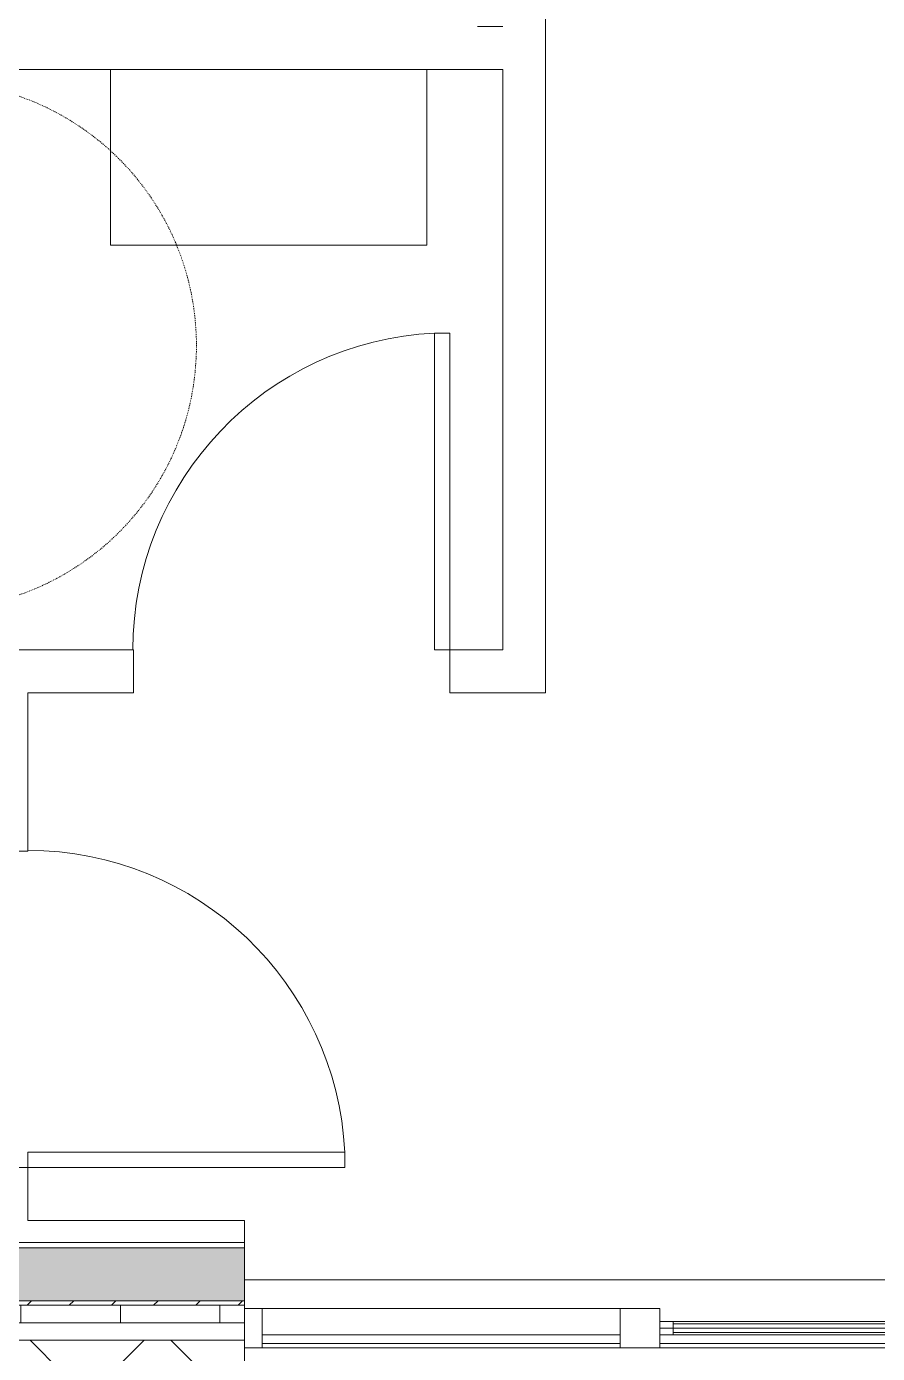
# Model space of a CAD drawing. Header units: inches. Extents: x -449 to 330, y -482 to 598.
# Drawn here: x -271.3 to -174.5, y -99.2 to 51.7 of the extents above; entities that cross this region are included whole.
import ezdxf

# ---------------------------------------------------------------- set-up
doc = ezdxf.new("R2010")
doc.units = ezdxf.units.IN
doc.header["$MEASUREMENT"] = 0
doc.linetypes.add('Overhead_2_', pattern=[0.15625, 0.09375, -0.0625])
for name, color, linetype, lineweight in [('A-DETL', 90, 'Continuous', 9), ('A-DOOR', 31, 'Continuous', 9), ('A-FLOR', 192, 'Continuous', 13), ('A-FLOR-OVHD', 1, 'Overhead_2_', 9), ('A-GLAZ-CURT', 52, 'Continuous', 9), ('A-GLAZ-CWMG', 51, 'Continuous', 9), ('A-WALL', 113, 'Continuous', 13), ('A-WALL-PATT', 111, 'Continuous', 13), ('I-WALL', 2, 'Continuous', 9)]:
    doc.layers.add(name, color=color, linetype=linetype, lineweight=lineweight)

# ---------------------------------------------------------------- blocks, each defined once
blk = doc.blocks.new('System Panel - Glazed-1823329-Test Fit - Second Floor Plan')
at = {"layer": 'A-GLAZ-CURT'}
for p, q in [((20.375, -0.75), (-20.375, -0.75)), ((-20.375, -0.75), (-20.375, -1.75)), ((20.375, -1.75), (20.375, -0.75)), ((-20.375, -1.75), (20.375, -1.75))]:
    blk.add_line(p, q, dxfattribs=at)
blk = doc.blocks.new('Rectangular Mullion - 2_ x 4_5_ rectangular-1823324-Test Fit - Second Floor Plan')
at = {"layer": 'A-GLAZ-CWMG'}
for p, q in [((-203.74, -94.04), (-244.49, -94.04)), ((-203.74, -98.54), (-244.49, -98.54))]:
    blk.add_line(p, q, dxfattribs=at)
blk = doc.blocks.new('Rectangular Mullion - 2_ x 4_5_ rectangular-1400079-Test Fit - Second Floor Plan')
at = {"layer": 'A-GLAZ-CWMG'}
for p, q in [((0, 2.25), (-2, 2.25)), ((-2, 2.25), (-2, -2.25)), ((0, -2.25), (0, 2.25)), ((-2, -2.25), (0, -2.25))]:
    blk.add_line(p, q, dxfattribs=at)
blk = doc.blocks.new('Rectangular Mullion - 4_5_ x 4_5_ rectangular-1754607-Test Fit - Second Floor Plan')
at = {"layer": 'A-GLAZ-CWMG'}
for p, q in [((-2.25, 2.25), (2.25, 2.25)), ((-2.25, -2.25), (-2.25, 2.25)), ((2.25, 2.25), (2.25, 0.75)), ((2.25, 0.75), (2.25, -0.75)), ((2.25, -0.75), (2.25, -2.25)), ((2.25, -2.25), (-2.25, -2.25))]:
    blk.add_line(p, q, dxfattribs=at)
blk = doc.blocks.new('08 - Hecht Garage Door-TD - 08 - Hecht Garage Door-TD-1823466-Test Fit - Second Floor Plan')
at = {"layer": 'A-DOOR'}
for p, q in [((-72, 0.75), (-70.5, 0.75)), ((-72, -0.75), (-72, 0.75)), ((-70.5, 0.75), (-72, 0.75)), ((-72, 0.75), (72, 0.75)), ((-72, 0.75), (72, 0.75)), ((-72, 0.75), (72, 0.75)), ((-72, 0.75), (-70.5, 0.75)), ((72, 0), (-72, 0)), ((-70.5, 0.75), (-70.5, -0.75)), ((-25, 0.75), (-70.5, 0.75)), ((-70.5, 0.75), (-25, 0.75)), ((-70.5, 0.75), (-25, 0.75)), ((-70.5, 0.75), (-70.5, 0.5)), ((-70.5, 0.5), (-70.5, 0.75)), ((-70.5, 0.75), (-70.5, 0.5)), ((-70.5, 0.5), (-70.5, 0.75)), ((-70.5, 0.75), (-70.5, 0.5)), ((-25, 0.75), (-70.5, 0.75)), ((-25, 0.75), (-70.5, 0.75)), ((-25, 0.75), (-70.5, 0.75)), ((-70.5, 0.75), (-25, 0.75)), ((-70.5, 0.5), (-70.5, -0.5)), ((-70.5, -0.5), (-70.5, 0.5)), ((-70.5, 0.5), (-70.5, -0.5)), ((-70.5, -0.5), (-70.5, 0.5)), ((-70.5, 0.5), (-70.5, -0.5)), ((-70.5, 0.5), (70.5, 0.5)), ((-70.5, -0.5), (-70.5, 0.5)), ((-70.5, 0.5), (-70.5, -0.5)), ((-25, 0.5), (-70.5, 0.5)), ((-25, 0.75), (-23, 0.75)), ((-25, -0.75), (-25, 0.75)), ((-23, 0.75), (-25, 0.75)), ((-25, 0.5), (-25, 0.75)), ((-25, 0.5), (-25, 0.75)), ((-25, 0.75), (-25, 0.5)), ((-25, 0.5), (-25, 0.75)), ((-25, 0.75), (-25, 0.5)), ((-25, 0.75), (-23, 0.75)), ((-25, -0.5), (-25, 0.5)), ((-25, -0.5), (-25, 0.5)), ((-25, 0.5), (-25, -0.5)), ((-25, -0.5), (-25, 0.5)), ((-25, 0.5), (-25, -0.5)), ((-23, 0.5), (-25, 0.5)), ((-23, 0.75), (-23, -0.75)), ((23, 0.75), (-23, 0.75)), ((-23, 0.75), (23, 0.75)), ((-23, 0.75), (23, 0.75)), ((-23, 0.75), (-23, 0.5)), ((-23, 0.5), (-23, 0.75)), ((-23, 0.75), (-23, 0.5)), ((-23, 0.5), (-23, 0.75)), ((-23, 0.75), (-23, 0.5)), ((23, 0.75), (-23, 0.75)), ((23, 0.75), (-23, 0.75)), ((23, 0.75), (-23, 0.75)), ((-23, 0.75), (23, 0.75)), ((-23, 0.5), (-23, -0.5)), ((-23, -0.5), (-23, 0.5)), ((-23, 0.5), (-23, -0.5)), ((-23, -0.5), (-23, 0.5)), ((-23, 0.5), (-23, -0.5)), ((23, 0.5), (-23, 0.5)), ((23, 0.75), (25, 0.75)), ((23, -0.75), (23, 0.75)), ((25, 0.75), (23, 0.75)), ((23, 0.5), (23, 0.75)), ((23, 0.5), (23, 0.75)), ((23, 0.75), (23, 0.5)), ((23, 0.5), (23, 0.75)), ((23, 0.75), (23, 0.5)), ((23, 0.75), (25, 0.75)), ((23, -0.5), (23, 0.5)), ((23, -0.5), (23, 0.5)), ((23, 0.5), (23, -0.5)), ((23, -0.5), (23, 0.5)), ((23, 0.5), (23, -0.5)), ((25, 0.5), (23, 0.5)), ((25, 0.75), (25, -0.75)), ((70.5, 0.75), (25, 0.75)), ((25, 0.75), (70.5, 0.75)), ((25, 0.75), (70.5, 0.75)), ((25, 0.75), (25, 0.5)), ((25, 0.5), (25, 0.75)), ((25, 0.75), (25, 0.5)), ((25, 0.5), (25, 0.75)), ((25, 0.75), (25, 0.5)), ((70.5, 0.75), (25, 0.75)), ((70.5, 0.75), (25, 0.75)), ((70.5, 0.75), (25, 0.75)), ((25, 0.75), (70.5, 0.75)), ((25, 0.5), (25, -0.5)), ((25, -0.5), (25, 0.5)), ((25, 0.5), (25, -0.5)), ((25, -0.5), (25, 0.5)), ((25, 0.5), (25, -0.5)), ((70.5, 0.5), (25, 0.5)), ((70.5, 0.75), (72, 0.75)), ((70.5, -0.75), (70.5, 0.75)), ((72, 0.75), (70.5, 0.75)), ((70.5, 0.5), (70.5, 0.75)), ((70.5, 0.5), (70.5, 0.75)), ((70.5, 0.75), (70.5, 0.5)), ((70.5, 0.5), (70.5, 0.75)), ((70.5, 0.75), (70.5, 0.5)), ((70.5, 0.75), (72, 0.75)), ((70.5, -0.5), (70.5, 0.5)), ((70.5, -0.5), (70.5, 0.5)), ((70.5, 0.5), (70.5, -0.5)), ((70.5, -0.5), (70.5, 0.5)), ((70.5, 0.5), (70.5, -0.5)), ((70.5, 0.5), (70.5, -0.5)), ((70.5, -0.5), (70.5, 0.5)), ((72, 0.75), (72, -0.75)), ((-70.5, -0.75), (-72, -0.75)), ((-72, -0.75), (-70.5, -0.75)), ((72, -0.75), (-72, -0.75)), ((72, -0.75), (-72, -0.75)), ((72, -0.75), (-72, -0.75)), ((-70.5, -0.75), (-72, -0.75)), ((-70.5, -0.5), (-70.5, -0.75)), ((-70.5, -0.75), (-70.5, -0.5)), ((-70.5, -0.5), (-70.5, -0.75)), ((-70.5, -0.75), (-70.5, -0.5)), ((-70.5, -0.5), (-70.5, -0.75)), ((70.5, -0.5), (-70.5, -0.5)), ((-70.5, -0.5), (-25, -0.5)), ((-70.5, -0.75), (-25, -0.75)), ((-70.5, -0.75), (-25, -0.75)), ((-70.5, -0.75), (-25, -0.75)), ((-25, -0.75), (-70.5, -0.75)), ((-25, -0.75), (-70.5, -0.75)), ((-70.5, -0.75), (-25, -0.75)), ((-25, -0.75), (-70.5, -0.75)), ((-25, -0.75), (-25, -0.5)), ((-25, -0.75), (-25, -0.5)), ((-25, -0.5), (-25, -0.75)), ((-25, -0.75), (-25, -0.5)), ((-25, -0.5), (-25, -0.75)), ((-25, -0.5), (-23, -0.5)), ((-23, -0.75), (-25, -0.75)), ((-25, -0.75), (-23, -0.75)), ((-23, -0.75), (-25, -0.75)), ((-23, -0.5), (-23, -0.75)), ((-23, -0.75), (-23, -0.5)), ((-23, -0.5), (-23, -0.75)), ((-23, -0.75), (-23, -0.5)), ((-23, -0.5), (-23, -0.75)), ((-23, -0.5), (23, -0.5)), ((-23, -0.75), (23, -0.75)), ((-23, -0.75), (23, -0.75)), ((-23, -0.75), (23, -0.75)), ((23, -0.75), (-23, -0.75)), ((23, -0.75), (-23, -0.75)), ((-23, -0.75), (23, -0.75)), ((23, -0.75), (-23, -0.75)), ((23, -0.75), (23, -0.5)), ((23, -0.75), (23, -0.5)), ((23, -0.5), (23, -0.75)), ((23, -0.75), (23, -0.5)), ((23, -0.5), (23, -0.75)), ((23, -0.5), (25, -0.5)), ((25, -0.75), (23, -0.75)), ((23, -0.75), (25, -0.75)), ((25, -0.75), (23, -0.75)), ((25, -0.5), (25, -0.75)), ((25, -0.75), (25, -0.5)), ((25, -0.5), (25, -0.75)), ((25, -0.75), (25, -0.5)), ((25, -0.5), (25, -0.75)), ((25, -0.5), (70.5, -0.5)), ((25, -0.75), (70.5, -0.75)), ((25, -0.75), (70.5, -0.75)), ((25, -0.75), (70.5, -0.75)), ((70.5, -0.75), (25, -0.75)), ((70.5, -0.75), (25, -0.75)), ((25, -0.75), (70.5, -0.75)), ((70.5, -0.75), (25, -0.75)), ((70.5, -0.75), (70.5, -0.5)), ((70.5, -0.75), (70.5, -0.5)), ((70.5, -0.5), (70.5, -0.75)), ((70.5, -0.75), (70.5, -0.5)), ((70.5, -0.5), (70.5, -0.75)), ((72, -0.75), (70.5, -0.75)), ((70.5, -0.75), (72, -0.75)), ((72, -0.75), (70.5, -0.75))]:
    blk.add_line(p, q, dxfattribs=at)
blk = doc.blocks.new('Hecht_PAD_AA-Arch_detached_rvt-1-Test Fit - Second Floor Plan')
at = {"layer": 'A-WALL-PATT'}
h = blk.add_hatch(color=256, dxfattribs=at)
h.paths.add_polyline_path([(-246.49, -93.17), (-246.49, -87.17), (-369.49, -87.17), (-369.49, -93.04), (-375.49, -93.04), (-375.49, -87.17), (-379.99, -87.17), (-379.99, -93.17), (-249.2, -93.17)], flags=0)
h.paths.add_polyline_path([(-373, -92.75), (-369.78, -92.74), (-369.78, -87.34), (-375.2, -87.34), (-375.2, -92.75)], flags=0)
h = blk.add_hatch(dxfattribs=at)
h.set_pattern_fill('FP_2', color=256, style=0, pattern_type=2)
h.set_pattern_definition([(0, (0, 0), (30.72, 7.68), [1.267, -21.773, 1.267, -21.773, -122.88]), (0, (0, 0), (30.72, 7.68), [-46.08, 1.267, -44.813, 1.267, -21.773, -53.76]), (0, (0, 0), (30.72, 7.68), [-115.2, 1.267, -14.093, 1.267, -37.133]), (120, (11.52, 3.84), (-22.01108, 22.7643), [1.267, -21.773, 1.267, -21.773, -122.88]), (120, (11.52, 3.84), (-22.01108, 22.7643), [-46.08, 1.267, -44.813, 1.267, -21.773, -53.76]), (120, (11.52, 3.84), (-22.01108, 22.7643), [-115.2, 1.267, -14.093, 1.267, -37.133]), (240, (15.36, 19.2), (-8.70892, -30.4443), [1.267, -21.773, 1.267, -21.773, -122.88]), (240, (15.36, 19.2), (-8.70892, -30.4443), [-46.08, 1.267, -44.813, 1.267, -21.773, -53.76]), (240, (15.36, 19.2), (-8.70892, -30.4443), [-115.2, 1.267, -14.093, 1.267, -37.133])])
h.paths.add_polyline_path([(-246.49, -87.17), (-246.49, -86.54), (-251.41, -86.54)], flags=0)
h.paths.add_polyline_path([(-379.36, -86.65), (-379.24, -86.54), (-379.36, -86.54)], flags=0)
h = blk.add_hatch(dxfattribs=at)
h.set_pattern_fill('FP_5', color=256, style=0, pattern_type=2)
h.set_pattern_definition([(0, (0, 0), (0, 4.798), []), (315, (0, 0), (4.798427, 0), [6.786, -6.786]), (45, (0, 0), (4.798427, 0), [6.786, -6.786])])
h.paths.add_polyline_path([(-246.49, -93.67), (-246.49, -93.17), (-385.99, -93.17), (-385.98, -93.67), (-249.43, -93.67)], flags=0)
h = blk.add_hatch(dxfattribs=at)
h.set_pattern_fill('FP_4', color=256, style=0, pattern_type=2)
h.set_pattern_definition([(0, (0, 0), (0, 11.331), []), (90, (0, 0), (-11.331, 7e-16), [])])
h.paths.add_polyline_path([(-344.68, -95.67), (-246.49, -95.67), (-246.49, -93.67), (-386.49, -93.71), (-386.49, -95.67), (-373, -95.67)], flags=0)
h = blk.add_hatch(dxfattribs=at)
h.set_pattern_fill('FP_3', color=256, style=0, pattern_type=2)
h.set_pattern_definition([(45, (0, 0), (-8.01223, 8.01223), []), (135, (0, 0), (-8.01223, -8.01223), [])])
h.paths.add_polyline_path([(-342.68, -101.29), (-246.49, -101.29), (-246.49, -97.67), (-390.49, -97.67), (-390.45, -101.29), (-373, -101.29)], flags=0)
at = {"layer": 'A-WALL'}
for p, q in [((-246.49, -86.54), (-379.36, -86.54)), ((-246.49, -87.17), (-369.49, -87.17)), ((-246.49, -101.29), (-246.49, -86.54)), ((-246.49, -90.79), (-33.49, -90.79)), ((-246.49, -93.17), (-379.36, -93.17)), ((-246.49, -93.67), (-379.36, -93.67)), ((-246.49, -95.67), (-379.36, -95.67)), ((-246.49, -97.67), (-379.36, -97.67)), ((-55.24, -98.04), (-199.24, -98.04))]:
    blk.add_line(p, q, dxfattribs=at)
at = {"rotation": 180}
blk.add_blockref('Rectangular Mullion - 2_ x 4_5_ rectangular-1400079-Test Fit - Second Floor Plan', (-246.49, -96.29), dxfattribs=at)
for name, p in [('Rectangular Mullion - 2_ x 4_5_ rectangular-1823324-Test Fit - Second Floor Plan', (0, 0)), ('08 - Hecht Garage Door-TD - 08 - Hecht Garage Door-TD-1823466-Test Fit - Second Floor Plan', (-127.24, -96.29)), ('System Panel - Glazed-1823329-Test Fit - Second Floor Plan', (-224.11, -96.29))]:
    blk.add_blockref(name, p)
at = {"extrusion": (0, 0, -1), "rotation": 180}
blk.add_blockref('Rectangular Mullion - 4_5_ x 4_5_ rectangular-1754607-Test Fit - Second Floor Plan', (201.49, -96.29), dxfattribs=at)
blk = doc.blocks.new('Single-Flush - 36_ x 84_-2649670-Test Fit - Second Floor Plan')
at = {"layer": 'A-DOOR'}
for p, q in [((16.25, 2.44), (16.25, 38.46)), ((18, 38.46), (16.25, 38.46)), ((18, 2.44), (18, 38.46)), ((18, 2.44), (16.25, 2.44))]:
    blk.add_line(p, q, dxfattribs=at)
blk.add_arc((18, 2.44), 36.07, 92.7812, 180, dxfattribs=at)

msp = doc.modelspace()

# ---------------------------------------------------------------- linework, layer by layer
at = {"layer": 'A-DETL'}
for p, q in [((-261.74, 46.83), (-261.74, 26.83)), ((-261.74, 46.83), (-225.74, 46.83)), ((-225.74, 26.83), (-225.74, 46.83)), ((-261.74, 26.83), (-225.74, 26.83))]:
    msp.add_line(p, q, dxfattribs=at)
at = {"layer": 'A-FLOR'}
msp.add_line((-55.24, -98.54), (-199.24, -98.54), dxfattribs=at)
at = {"layer": 'A-FLOR-OVHD'}
msp.add_circle((-281.95, 15.43), 30, dxfattribs=at)
at = {"layer": 'I-WALL'}
for p, q in [((-212.24, -24.04), (-212.24, 143.83)), ((-217.11, 51.71), (-219.99, 51.71)), ((-362.74, 46.83), (-217.11, 46.83)), ((-217.11, 46.83), (-217.11, -19.17)), ((-259.11, -19.17), (-362.74, -19.17)), ((-259.11, -24.04), (-259.11, -19.17)), ((-217.11, -19.17), (-223.11, -19.17)), ((-223.11, -19.17), (-223.11, -24.04)), ((-271.11, -24.04), (-259.11, -24.04)), ((-271.11, -42.04), (-271.11, -24.04)), ((-223.11, -24.04), (-212.24, -24.04)), ((-275.99, -42.04), (-271.11, -42.04)), ((-271.11, -78.04), (-275.99, -78.04)), ((-271.11, -84.04), (-271.11, -78.04)), ((-246.49, -84.04), (-271.11, -84.04)), ((-246.49, -87.17), (-246.49, -84.04)), ((-369.49, -87.17), (-246.49, -87.17))]:
    msp.add_line(p, q, dxfattribs=at)

# ---------------------------------------------------------------- block references
msp.add_blockref('Hecht_PAD_AA-Arch_detached_rvt-1-Test Fit - Second Floor Plan', (0, 0))
at = {"layer": 'A-DOOR'}
msp.add_blockref('Single-Flush - 36_ x 84_-2649670-Test Fit - Second Floor Plan', (-241.11, -21.61), dxfattribs=at)
at = {"layer": 'A-DOOR', "rotation": 269.9999999999999}
msp.add_blockref('Single-Flush - 36_ x 84_-2649670-Test Fit - Second Floor Plan', (-273.55, -60.04), dxfattribs=at)

doc.saveas('drawing.dxf')
